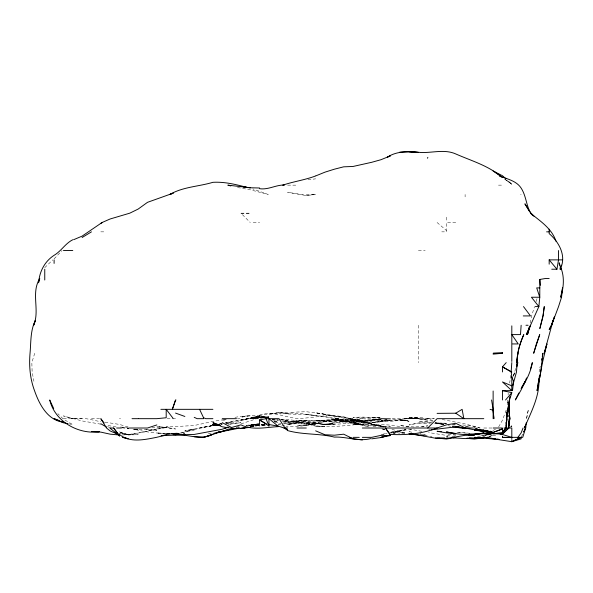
<?xml version="1.0" encoding="UTF-8"?>
<svg xmlns="http://www.w3.org/2000/svg" width="593" height="593" viewBox="0 0 593 593"><rect width="100%" height="100%" fill="white"/><g stroke="black" fill="none" stroke-linecap="round" stroke-linejoin="round"><path stroke-width="0.44" stroke-dasharray="2.96 2.22" d="M508.112 394.894L508.194 393.196M507.682 399.986L507.415 405.086L507.86 399.986M505.325 423.765L505.518 422.068M510.729 375.362L509.683 383.004M530.238 323.037L531.602 315.921L534.53 306.581M539.111 371.967L539.689 368.713M526.591 418.673L528.407 409.333L526.48 418.673M539.838 367.897L540.312 366.14M513.256 376.214L515.984 367.719M34.705 353.287L31.844 362.627L32.126 371.967L33.92 381.306M536.131 301.481L537.191 298.086M513.464 376.214L514.843 371.967L513.19 376.881M506.148 410.178L502.471 420.155L498.491 427.227M510.669 427.286L511.811 425.833L511.811 427.286M54.104 258.874L62.065 250.535M44.757 267.658L52.77 259.875M510.551 426.923L511.811 425.833M495.585 429.213L493.131 430.414L490.581 430.518M392.922 433.772L399.719 431.244L407.361 429.258M393.774 433.483L399.719 431.319M495.674 435.173L488.884 436.641M236.377 427.768L240.921 426.315M181.48 432.949L194.215 430.34M483.792 436.248L489.729 434.424M240.921 423.921L259.601 417.746L262.15 418.095M490.581 434.254L483.792 436.174L475.297 436.226M225.473 419.577L222.242 420.474L226.348 419.577M225.636 422.735C236.792 419.985 248.311 418.88 259.601 416.605L225.636 422.891M399.719 430.681L405.664 429.117L391.224 432.972L399.719 430.726L390.379 432.505M236.073 427.182L238.497 426.56M390.379 420.037C378.141 423.358 365.429 422.601 353.013 420.83C343.488 421.386 334.252 418.91 324.994 417.094C300.273 412.713 274.566 409.926 250.261 418.28L240.921 419.963L250.246 418.673L259.601 416.36L250.261 417.428L264.7 417.353M219.692 423.862L222.242 423.246M488.691 436.515L493.131 435.47L487.187 436.67M248.563 425.848L259.601 423.736M382.737 434.284L386.984 433.298M428.591 429.969L430.288 429.577M180.628 432.831L184.875 431.882M219.692 423.736L222.242 423.172M411.527 429.095L390.379 432.682M238.223 427.627L240.024 427.249M381.04 434.676L386.984 433.409M281.682 425.944L296.967 422.883L287.627 424.514L296.967 423.602L315.646 424.81L306.307 423.81L315.646 425.426L306.307 423.387L296.967 422.12L306.307 423.617L315.646 426.211L324.994 426.552L315.646 425.959C337.499 427.857 359.395 424.106 381.04 421.356L371.692 422.579C383.219 420.689 395.168 422.468 406.398 418.673L399.719 419.933L391.224 420.252M259.601 423.172L250.261 425.085L259.601 424.277L246.013 425.314M250.261 427.13L258.756 425.396M212.902 425.507L194.215 428.976L184.875 431.748L194.215 429.065L184.875 430.644L194.215 429.532L212.049 425.692M248.563 425.589L258.756 423.869M432.838 420.563L427.286 418.673L418.399 417.101L405.701 418.673L409.059 417.909L418.399 417.413L404.663 418.673L409.059 418.287L391.224 418.332M415.834 426.901L427.738 425.863L421.801 426.916M198.996 428.013L212.902 425.574L203.555 427.16M488.884 434.313L483.792 435.24L480.389 435.129M234.976 417.361L240.921 416.301L250.261 415.834L240.921 417.227L250.261 415.337L259.601 415.73L268.948 417.353L259.601 417.012L250.261 418.376L259.601 417.101L268.095 417.383L259.601 416.723L268.948 417.413M287.627 413.173L278.287 412.854L268.948 414.448L278.287 412.298L287.627 413.38L296.967 412.046L306.307 411.72L343.673 416.768L362.353 422.068L353.013 419.57L381.04 426.004L390.379 426.575L381.04 426.671L362.353 421.986L371.692 423.951L362.353 422.409L334.333 420.385L343.673 421.156C334.274 419.837 325.06 422.557 315.646 422.083C306.366 420.467 296.871 420.615 287.627 422.446L306.307 420.244L296.967 421.082L283.38 423.269M274.04 421.653L278.287 420.926M278.287 424.136L282.535 423.417M246.013 425.485L250.261 424.796L259.601 424.61M250.246 418.673L261.305 418.673M386.984 419.547L381.04 420.459L386.984 419.659M224.065 419.592L212.902 421.423L194.215 425.507L166.196 427.101L159.71 428.013L166.196 427.583L151.578 427.812M274.04 421.801L278.287 421.2M258.756 425.188L250.261 426.174L258.756 424.966M251.113 426.619L259.601 425.433M371.692 420.63L362.353 421.208L353.013 420.481L362.353 421.208L381.04 419.362M251.113 426.337L258.756 425.337M308.004 179.79L315.646 178.841M250.261 426.197L258.756 425.144M226.489 423.298L231.581 422.683L225.636 423.039M250.261 426.449L258.756 425.44M387.829 420.318L381.04 421.052L390.379 420.348L409.059 420.741L399.719 419.977L409.059 421.326L399.719 419.503L391.224 419.066M485.489 434.973L491.434 434.343L482.087 435.136L483.792 435.151M278.287 424.403L280.83 424.165M284.232 423.854L306.307 422.031M287.627 423.543L306.307 421.534L324.994 424.618L334.333 424.173L324.994 424.388L315.646 422.987L324.994 424.618L315.646 423.269C331.383 426.656 346.579 418.806 362.353 418.673C352.894 421.697 343.621 417.68 334.333 416.056C324.905 414.907 315.684 417.376 306.307 417.932C288.257 421.89 269.985 405.427 253.604 418.673L259.601 416.13L251.84 418.673L268.948 416.597L259.601 417.012L268.948 417.309M183.178 433.32L184.875 433.172L183.178 433.194M220.544 424.61L222.242 424.469L220.544 424.573M261.305 425.211L265.545 424.877L261.305 424.247M265.545 424.988L261.305 425.307L266.398 426.041M228.186 424.314L240.921 422.676L228.186 424.41M283.38 422.149L296.967 420.741L324.994 420.882L315.646 421.045L338.914 418.673L324.994 421.126L334.333 419.288C318.434 422.92 302.408 427.642 285.93 426.552M74.866 418.673C83.709 417.087 92.226 420.14 100.803 421.734M261.305 424.744L263.848 424.595M211.197 433.172L208.654 433.32L211.197 433.261M240.921 213.65L250.261 213.169L240.921 213.169L250.261 222.508M446.425 437.337L448.123 437.263M306.307 194.489L315.646 194.163M261.305 424.981L265.545 424.847L261.305 424.662M452.37 424.87L455.765 424.773M390.379 420.289L362.353 421.141L353.013 419.651L362.353 421.193L343.673 417.161L324.994 414.744L343.673 417.546L371.692 424.121L362.353 421.097L371.692 421.067L353.013 420.341L343.673 420.659L334.333 417.791L324.994 416.568L306.307 414.589L287.627 413.966L278.287 412.854M122.039 434.943L128.829 434.751L147.509 431.393L128.829 434.491L119.489 433.238L128.829 434.965L138.169 434.691L128.829 434.802L119.489 432.208L128.829 435.084L117.963 431.341M280.83 419.533L287.627 419.421L315.646 423.513L296.967 421.497L281.682 420.815M133.922 429.132L138.169 429.636L147.509 429.48L156.856 430.407L144.966 429.169M452.37 424.936L455.765 424.877M432.838 421.193L418.191 418.673L409.059 418.028L436.233 418.495M71.027 418.673L73.25 418.673M381.04 419.162L371.692 419.221L353.013 421.549L334.333 422.416L324.994 424.551L334.333 423.587L324.994 424.336C343.725 425.196 362.256 420.222 381.04 419.725L371.692 419.636L381.04 419.948L370.61 418.673L362.353 418.651L353.013 420.014L362.353 421.223M225.636 423.157C238.571 424.544 249.979 414.374 263.003 418.035M427.738 421.875L418.399 421.912L427.738 421.897L431.986 422.483M446.425 423.217L435.388 422.965M498.491 185.142L502.471 185.142M520.595 194.489L521.151 194.489M253.204 222.508L259.601 222.508M455.765 222.508L446.425 222.508L446.425 231.848L441.763 231.848M100.803 231.848L104.627 231.848M418.399 250.535L425.188 250.535M63.444 418.673L82.123 418.673M91.463 418.673L99.958 418.673M119.489 418.673L120.527 418.673M167.107 418.673L173.149 418.673M173.942 418.673L175.535 418.673M237.445 418.673L239.957 418.673M427.738 418.673L433.72 418.673M274.885 422.475L278.287 422.475M483.792 428.013L492.286 428.013M287.627 185.142L296.967 185.164M272.343 419.562L278.287 419.577M430.288 422.757L418.399 422.972L409.059 424.959L418.399 423.128L430.288 423.543M435.388 422.816L446.425 423.372L437.085 423.246L443.875 424.721M404.811 433.335L399.719 433.268L390.379 431.037M437.085 437.211L440.48 437.256M306.307 420.519L324.994 420.911L353.013 418.673L334.333 421.289L315.646 420.682M434.536 423.617L443.875 424.203M282.535 421.282L287.627 421.378L282.535 421.134M453.215 434.365L455.765 434.424M462.562 424.959L474.444 426.285L479.767 428.013M272.343 419.733L278.287 420.052L272.343 419.629M409.059 418.058L427.738 419.599L409.059 418.028L418.399 418.673M381.04 418.213L362.353 417.035L353.013 417.442L381.04 417.62L371.692 417.628L380.187 418.154M343.673 421.223L362.353 422.409M120.335 427.027L127.977 427.701M105.05 422.164L119.489 424.432L128.829 427.205M443.875 424.136L437.085 423.417L443.875 424.44M448.123 434.373L455.765 435.195M121.973 427.82L128.829 428.531L126.391 428.013L128.014 428.361M430.288 436.426L431.986 436.618M134.774 429.228L138.169 429.636M166.196 434.172L156.856 432.949L166.196 433.364C155.314 433.394 144.484 431.793 133.922 429.228M437.085 423.135L435.388 422.905L443.875 424.366M454.913 436.752L428.591 432.571M465.105 426.567L467.655 426.923M133.077 429.199L138.169 429.91L134.774 429.221M100.803 424.18L82.123 420.941L63.444 415.923L72.783 418.673M382.737 429.236L384.434 429.48L382.737 429.221M272.343 419.881L278.287 420.748M306.307 414.388L315.646 415.775M414.159 427.012L399.719 425.552L410.845 426.901M122.091 427.345L128.829 428.606M399.719 426.641C378.134 421.653 354.94 428.68 334.333 418.673L362.353 421.875L334.333 418.673L343.673 421.727L334.333 420.007L353.013 422.29L376.155 426.938M116.095 426.953L106.747 425.292M280.83 419.444C292.379 421.334 303.89 426.634 315.646 422.49L306.307 423.521C321.821 421.786 337.521 419.318 353.013 422.816L343.673 420.771L362.353 424.892L353.013 422.431L369.15 427.064M421.801 431.348L409.911 429.124M411.609 432.127L409.059 431.66L411.609 432.215M68.536 423.773L72.783 424.588L63.444 419.199L57.84 413.669M469.352 427.019L465.105 426.13M381.885 428.828L384.434 429.325M442.215 419.503L465.105 423.928L480.204 428.013M420.096 434.046L423.498 434.736M424.343 434.906L427.738 435.596L420.096 433.779M474.444 427.872L476.839 428.48M477.713 428.398L475.979 428.013L477.713 428.539M383.671 427.019L371.692 424.358L384.568 426.982L381.04 425.959L353.013 424.106L362.353 425.062L353.013 423.031L369.15 426.916M237.526 187.499L250.261 189.797L268.221 194.489L252.811 188.893M448.123 425.685L450.673 426.278M404.811 432.875L391.224 429.147M382.737 429.095L384.434 429.525M166.196 426.434L170.992 428.013M107.6 426.656L110.15 427.62M504.628 179.138L511.811 184.186L507.193 180.02M437.085 222.508L446.425 230.499M558.91 263.589L559.688 265.197M558.821 263.589L559.74 265.998M559.184 262.417L559.851 264.967M558.969 262.417L559.577 265.82M465.105 194.489L465.105 196.883M446.425 217.157L446.425 221.137M418.399 325.26L418.399 362.627M427.931 157.123L427.738 158.45L427.931 157.123M522.633 434.239L521.521 436.574L522.692 434.239M315.646 423.358L306.307 425.492L296.967 425.715L306.307 425.492L315.646 423.358M156.856 428.976L147.509 431.081L166.196 427.494L175.535 428.984L156.856 426.285L166.196 427.553L156.856 428.976M315.646 194.489L306.307 195.564L287.627 192.273L306.307 195.356L315.646 194.489M448.123 436.693L446.425 436.641L448.123 436.722M465.105 432.838L456.617 432.43L474.444 433.728L465.105 432.838M404.811 432.957L399.719 432.423L404.811 432.979M362.353 424.825L353.013 423.595L362.353 424.877M381.04 426.019L371.692 424.588L381.04 426.019M324.994 414.344L315.646 412.728L324.994 414.344M287.627 420.622L280.83 419.207L287.627 420.696M475.112 428.013L474.444 427.835L476.839 428.502L475.104 428.013M511.811 184.186L505.347 179.486L511.811 184.23"/><path stroke-width="0.89" d="M549.177 278.554L545.071 278.554L539.838 279.459L539.771 297.234L538.867 306.581L526.347 334.6L530.49 325.26L527.422 334.6L529.423 326.958L527.422 334.6M524.82 426.315L524.449 428.013C530.957 412.128 539.763 396.539 538.933 378.757L538.696 380.469M506.852 412.728L506.733 415.27L509.491 399.986L511.811 392.729M517.407 360.077C517.163 351.13 520.35 342.695 523.797 334.6C519.809 343.458 517.341 352.909 516.718 362.627L517.763 353.287L516.503 371.967L512.708 385.598M509.861 396.591L506.533 418.673L507.475 409.333L506.051 428.013L502.471 432.097L505.896 428.013M509.424 399.986L508.927 411.031M511.811 362.627L511.151 371.967L511.811 376.763L511.811 390.646L502.471 390.646L502.471 399.986M521.151 325.26L520.484 334.6L511.811 334.6L518.215 343.94L512.537 343.94M502.471 352.791L502.471 353.287L493.131 353.287L502.471 352.791L502.434 353.287L493.131 354.125M506.719 416.975L507.074 412.728M526.213 422.92L525.761 428.013L523.841 431.904M506.163 425.463L506.889 418.673L505.985 428.013L502.471 432.445L493.131 433.876L483.792 430.629L493.131 433.609L478.692 429.591L483.792 431.252L476.142 429.591M512.53 390.646L513.538 381.306L511.811 376.763M508.542 425.463L509.291 418.673L508.631 428.013L502.471 434.091L493.976 433.765M542.298 356.682L542.891 353.287L540.734 371.967L537.05 390.646L539.623 375.436M38.664 282.802C39.338 271.779 44.69 261.35 54.104 255.316C61.183 251.165 65.386 243.367 72.783 239.757M542.98 315.921L544.278 306.581L543.084 315.921L539.838 328.574L542.788 316.766M538.17 383.856L538.429 382.159M508.535 426.315L509.758 418.673L508.712 402.536L508.838 411.031M539.267 377.111L539.548 375.436M551.757 269.215L556.931 269.215L558.517 259.875L558.517 250.535M508.549 426.315L509.861 418.673L508.809 409.333L509.758 418.673L508.853 428.013L502.471 434.165L499.921 433.787M541.705 360.077L542.002 358.38M560.177 269.215L560.919 264.967M516.829 365.169L517.126 363.472M39.249 281.104L39.724 278.554C30.695 293.32 40.124 310.109 33.66 325.26L35.417 320.368C30.25 330.523 31.051 342.25 30.035 353.287C28.938 365.903 30.058 378.719 34.513 390.646C39.227 404.107 47.47 420.407 63.444 422.149L60.894 421.2M538.177 385.554L542.454 362.627L546.946 343.94L544.189 353.287L553.158 320.168L551.601 325.26L554.47 316.766L551.386 325.26L549.177 329.575L551.527 325.26L558.554 306.581L561.534 297.234L562.549 287.894L560.711 297.234C563.802 287.472 564.721 276.338 560.467 266.806M538.874 381.306L539.838 376.718M516.822 366.867L517.815 362.627L516.896 365.169M530.49 368.972L532.344 362.627C530.728 372.033 526.362 380.676 521.151 388.585L525.257 381.306L521.151 389.853L515.361 399.986L518.853 392.981M175.535 400.208L172.355 409.333L175.535 399.986L176.01 399.986M523.048 428.013L521.151 432.875L517.897 437.352M525.524 380.454L526.584 377.911M523.745 431.904L525.606 428.013L522.744 437.352L522.174 437.352M521.551 387.911L525.168 381.306M505.562 399.986L511.811 392.64L502.471 390.646M506.2 362.627L502.471 366.859L502.471 371.967M427.738 428.013L437.085 418.673L483.792 418.673M502.471 433.527L503.753 432.297M473.496 428.013L465.105 427.887L455.765 423.313L446.425 424.87L436.997 428.013L362.36 428.013M455.765 413.21L462.117 409.333L463.845 418.673L455.765 413.21L437.085 413.358M82.123 237.511L91.463 231.848M100.803 223.368L102.404 222.508M511.811 439.576L511.811 441.696L521.151 437.352L521.151 438.872L511.811 441.674L483.895 437.352L492.286 438.323M511.811 441.674L521.151 437.352L512.27 437.352M73.636 239.698L82.123 236.118L102.078 222.508L110.15 218.98L129.778 213.169L138.169 209.062L147.509 202.324L173.126 193.177M315.995 175.802L324.994 172.148L334.333 169.205L343.673 166.826L353.013 166.47L371.692 162.304L381.04 159.687L390.379 155.877L387.444 157.123C396.628 151.111 407.888 151.304 418.399 152.282C430.889 153.617 443.801 148.598 455.765 153.95C470.857 160.599 487.179 165.254 500.181 175.802L493.131 171.036L502.471 175.728L505.873 178.812M227.512 427.383L222.242 429.243L194.215 434.439L184.875 434.676L175.535 433.602L166.196 434.046L169.591 433.772M483.792 430.37L493.131 432.438L502.471 428.895L493.131 432.438L483.792 430.37L493.131 432.883L483.792 430.481M437.085 428.013C422.542 433.742 405.871 435.284 390.379 434.41L385.361 428.013L390.379 435.558L381.04 437.352L385.28 436.159M173.074 193.288L169.791 194.489C182.985 186.788 198.581 186.625 212.902 182.318C224.74 181.636 236.377 184.549 247.718 187.64M203.688 437.352L212.902 434.209C201.034 440.807 188.07 434.158 175.535 434.647L184.875 434.706L161.096 435.699M227.504 427.182L225.058 428.013L228.32 427.205M156.856 424.936L147.509 428.013L128.829 428.013M203.555 437.382L227.334 429.68M387.77 435.514L381.04 437.538L371.692 438.842M178.93 433.75L175.535 434.817L172.986 434.639M315.646 175.943C304.965 180.005 293.565 181.51 282.817 185.142L284.418 185.023M234.005 428.494L213.747 433.35M381.603 437.352L381.04 437.508L381.677 437.352M237.697 428.457L216.297 432.697M245.821 427.331L243.152 428.013L250.261 427.412M214.599 424.87L212.902 425.248L217.142 424.892M216.297 432.823L222.242 431.526L217.994 432.223M370.847 438.575C358.728 441.867 346.608 436.53 334.333 437.093C319.019 433.305 302.867 434.891 287.627 430.585L285.011 428.013L278.999 418.673L265.998 418.673L259.601 419.948L259.601 425.9M247.726 427.212L240.921 428.569L231.581 428.405M476.987 437.923L465.105 438.59L453.141 437.834M493.131 433.483L483.792 433.157L474.444 434.165L483.792 433.105C471.45 435.736 458.648 434.699 446.425 431.941L455.765 433.505L446.425 432.86L437.085 431.281L441.325 431.66M249.356 427.256L240.921 428.19M482.087 437.982L474.444 439.05L467.655 438.427M488.032 433.179L475.297 434.284M475.297 434.224L483.792 433.105M483.792 433.653L487.187 433.231M431.141 429.821L455.765 426.864L465.105 428.013L455.765 426.671L464.964 428.013M163.646 435.306L166.196 435.054L156.463 437.352C144.507 439.732 129.741 443.045 119.489 434.454L119.489 436.181L113.671 428.013L110.15 428.013M175.535 433.98L178.085 433.757M171.288 433.639L177.233 433.275M99.105 431.823C78.002 434.499 54.852 421.423 49.723 399.986L53.689 408.555M283.988 184.986C275.626 185.023 268.147 189.968 259.601 188.7M511.811 371.967L502.471 366.859L511.307 371.967M215.444 424.87L212.902 425.018L219.692 425.122L212.902 422.676L222.242 426.79L231.581 428.376M278.287 426.649C265.82 427.249 252.811 430.622 240.921 424.847L231.581 427.509L222.242 422.653M399.719 152.164L409.059 151.778L418.399 152.408L409.059 151.764M444.728 437.93L435.596 437.886L446.425 439.035L455.765 437.449L453.141 437.419M483.792 429.747L474.444 429.799L465.105 428.057M546.583 231.848L549.177 231.848M63.444 250.535L72.783 250.535M549.177 264.174L549.177 259.875L562.157 259.875M539.838 287.894L536.702 287.894L539.771 297.234L531.432 297.234L538.867 306.581L535.368 306.581M523.263 315.921L530.49 315.921L523.493 306.581M525.969 325.26L528.104 325.26M160.866 409.333L212.902 409.333M132.031 418.673L138.169 418.673M138.562 418.673L156.856 418.673L166.196 417.746L166.196 409.333L173.334 418.673M212.902 418.673L205.771 418.673L203.555 417.754L199.582 409.333M222.242 418.673L236.474 418.673M116.636 428.013L121.483 428.013M268.948 424.536L278.287 426.13L284.017 428.013L287.627 428.013M296.967 428.013L306.307 428.013M493.131 428.013L502.471 428.013M504.013 428.013L511.811 428.013L511.811 438.568M353.013 437.352L359.247 437.352M362.353 437.352L371.692 437.352L381.04 435.366L390.379 435.558L390.379 434.41M466.802 438.279L483.792 438.249L474.444 437.382L499.076 439.487M486.334 431.704L483.792 431.667L474.444 429.584L482.939 431.044M381.04 418.673L390.379 418.851M259.601 188.003L250.261 187.759L227.845 185.142L230.833 185.943M99.105 431.652L91.463 431.452L100.803 432.119L110.15 434.158L119.489 435.01M511.811 437.612L502.538 437.352L502.471 436.189L502.471 437.352L511.811 437.352L502.471 434.499M466.802 438.316L474.444 438.583L469.352 437.968M468.5 434.965L474.444 435.21L465.105 435.299L446.425 438.516L437.085 438.501L409.059 433.446M219.692 425.011L212.902 424.632L219.692 425.218M194.215 436.722L203.51 437.352M499.921 433.765L502.471 433.994M474.444 430.325L482.939 431.111M424.343 435.759L409.059 433.883M465.105 428.695L452.37 426.671M219.692 425.107L212.902 424.24L220.544 425.715M362.353 439.976L353.013 438.768L343.673 434.187L334.333 435.203L324.994 434.751L315.646 430.844M493.976 438.553L495.674 438.82M497.371 439.094L499.076 439.361M243.471 186.736L250.261 187.914M67.691 423.61L63.444 422.802L54.104 418.673L59.196 420.57M243.471 186.854L246.866 187.596M122.351 437.352L128.021 438.776M485.489 430.333L493.131 432.438M490.063 409.333L493.131 410.215L493.865 418.673L493.131 409.333L491.575 399.986M123.514 437.352L127.947 438.709M488.032 432.104L493.131 433.735M175.535 413.076L184.875 416.471M349.366 437.352L353.013 438.783M511.811 385.85L502.471 381.944L511.811 390.646M118.637 434.61L110.15 430.97L106.532 428.013L100.803 418.71L104.175 423.002M194.215 417.339L197.135 418.673L203.555 418.673L203.555 417.754M284.017 428.013L287.627 429.873L285.011 428.013M266.613 424.017L259.601 419.948L268.948 426.004L268.948 418.673L278.287 426.285M100.803 423.743L106.644 427.16M502.471 177.618L499.432 175.802C507.03 179.108 516.347 180.65 521.151 188.122C525.961 195.482 526.161 204.57 530.164 212.316M110.15 428.302L119.489 435.751L113.671 428.013M555.96 241.188C551.853 228.505 540.253 221.167 530.49 213.169L532.981 215.607M534.167 216.438L530.49 212.516L524.909 203.829L529.564 211.612M549.177 259.875L556.931 269.215M265.998 418.673L268.948 426.004M560.044 266.806L560.956 269.215L560.518 267.517L560.148 269.215C566.893 256.324 559.199 242.166 549.177 233.62L549.177 229.172M539.838 279.459L540.364 285.366M509.068 415.27L509.157 416.975L509.105 415.27M508.727 402.536L508.927 409.333M511.811 325.861L511.811 361.426M502.471 429.717L502.471 432.445M502.471 432.623L502.471 434.165M493.131 391.002L493.131 418.673M54.104 259.875L54.104 263.403M44.757 269.215L44.757 280M536.361 343.94L533.663 353.287L539.734 334.6L536.361 343.94"/></g></svg>
